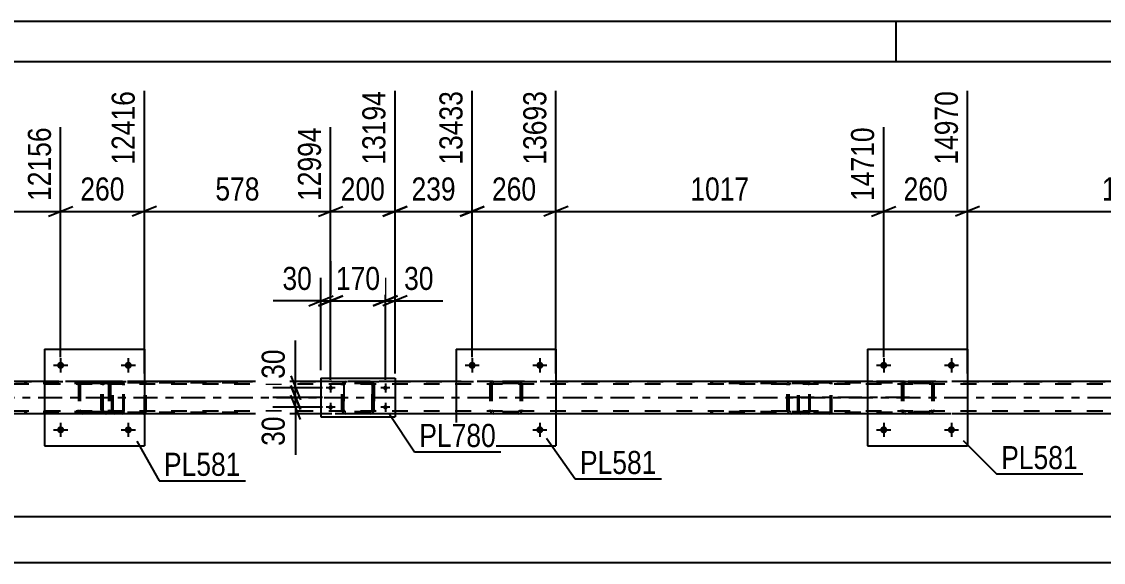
# Model space of a CAD drawing. Header units: millimetres. Extents: x 0 to 841, y 0 to 594.
# Drawn here: x 522.5 to 656.7, y 526.9 to 594 of the extents above; entities that cross this region are included whole.
import ezdxf

# ---------------------------------------------------------------- set-up
doc = ezdxf.new("R2010")
doc.units = ezdxf.units.MM
doc.linetypes.add('DXK_LINE_DOT2', pattern=[3.9198, 1.9599, -1.9599])
doc.linetypes.add('DXK_LINE_DOT3', pattern=[5.9187, 2.979, -0.9799, 0.9799, -0.9799])
doc.styles.add('Arial Narrow', font='ARIALN.TTF', dxfattribs={"height": 0.2})

# ---------------------------------------------------------------- blocks, each defined once
blk = doc.blocks.new('Unknown-814748569-1133')
at = {"color": 5, "linetype": 'Continuous'}
for p, q in [((841, 594), (0, 594)), ((631, 589), (631, 594)), ((836, 589), (5, 589))]:
    blk.add_line(p, q, dxfattribs=at)
blk = doc.blocks.new('Bolt-814748569-4880 - 4858')
at = {"linetype": 'Continuous'}
for points in [[(629.91, 551.37, -1), (629.03, 551.37, -1)], [(638.31, 551.37, -1), (637.43, 551.37, -1)]]:
    blk.add_hatch(color=1, dxfattribs=at).paths.add_polyline_path(points)
at = {"color": 1, "linetype": 'Continuous'}
for p, q in [((629.47, 552.25), (629.47, 550.49)), ((637.87, 552.25), (637.87, 550.49)), ((628.59, 551.37), (630.35, 551.37)), ((636.99, 551.37), (638.75, 551.37))]:
    blk.add_line(p, q, dxfattribs=at)
blk = doc.blocks.new('Bolt-814748569-4881 - 4858')
at = {"linetype": 'Continuous'}
for points in [[(629.91, 543.37, -1), (629.03, 543.37, -1)], [(638.31, 543.37, -1), (637.43, 543.37, -1)]]:
    blk.add_hatch(color=1, dxfattribs=at).paths.add_polyline_path(points)
at = {"color": 1, "linetype": 'Continuous'}
for p, q in [((629.47, 544.25), (629.47, 542.49)), ((637.87, 544.25), (637.87, 542.49)), ((628.59, 543.37), (630.35, 543.37)), ((636.99, 543.37), (638.75, 543.37))]:
    blk.add_line(p, q, dxfattribs=at)
blk = doc.blocks.new('Bolt-814748569-4882 - 4858')
at = {"linetype": 'Continuous'}
for points in [[(578.83, 551.37, -1), (577.95, 551.37, -1)], [(587.23, 551.37, -1), (586.35, 551.37, -1)]]:
    blk.add_hatch(color=1, dxfattribs=at).paths.add_polyline_path(points)
at = {"color": 1, "linetype": 'Continuous'}
for p, q in [((578.39, 552.25), (578.39, 550.49)), ((586.79, 552.25), (586.79, 550.49)), ((577.51, 551.37), (579.27, 551.37)), ((585.91, 551.37), (587.67, 551.37))]:
    blk.add_line(p, q, dxfattribs=at)
blk = doc.blocks.new('Bolt-814748569-4883 - 4858')
at = {"linetype": 'Continuous'}
for points in [[(578.83, 543.37, -1), (577.95, 543.37, -1)], [(587.23, 543.37, -1), (586.35, 543.37, -1)]]:
    blk.add_hatch(color=1, dxfattribs=at).paths.add_polyline_path(points)
at = {"color": 1, "linetype": 'Continuous'}
for p, q in [((578.39, 544.25), (578.39, 542.49)), ((586.79, 544.25), (586.79, 542.49)), ((577.51, 543.37), (579.27, 543.37)), ((585.91, 543.37), (587.67, 543.37))]:
    blk.add_line(p, q, dxfattribs=at)
blk = doc.blocks.new('Bolt-814748569-4884 - 4858')
at = {"linetype": 'Continuous'}
for points in [[(527.75, 551.37, -1), (526.87, 551.37, -1)], [(536.15, 551.37, -1), (535.27, 551.37, -1)]]:
    blk.add_hatch(color=1, dxfattribs=at).paths.add_polyline_path(points)
at = {"color": 1, "linetype": 'Continuous'}
for p, q in [((527.31, 552.25), (527.31, 550.49)), ((535.71, 552.25), (535.71, 550.49)), ((526.43, 551.37), (528.19, 551.37)), ((534.83, 551.37), (536.59, 551.37))]:
    blk.add_line(p, q, dxfattribs=at)
blk = doc.blocks.new('Bolt-814748569-4885 - 4858')
at = {"linetype": 'Continuous'}
for points in [[(527.75, 543.37, -1), (526.87, 543.37, -1)], [(536.15, 543.37, -1), (535.27, 543.37, -1)]]:
    blk.add_hatch(color=1, dxfattribs=at).paths.add_polyline_path(points)
at = {"color": 1, "linetype": 'Continuous'}
for p, q in [((527.31, 544.25), (527.31, 542.49)), ((535.71, 544.25), (535.71, 542.49)), ((526.43, 543.37), (528.19, 543.37)), ((534.83, 543.37), (536.59, 543.37))]:
    blk.add_line(p, q, dxfattribs=at)
blk = doc.blocks.new('Part-814748569-4953 - 4858')
at = {"color": 2, "linetype": 'Continuous'}
for p, q in [((627.47, 553.37), (627.47, 541.37)), ((627.47, 553.37), (639.87, 553.37)), ((639.87, 553.37), (639.87, 541.37)), ((627.47, 541.37), (639.87, 541.37))]:
    blk.add_line(p, q, dxfattribs=at)
blk = doc.blocks.new('Part-814748569-4954 - 4858')
at = {"color": 7, "linetype": 'DXK_LINE_DOT2'}
for p, q in [((631.96, 549.33), (632.15, 549.37)), ((632.15, 549.37), (631.96, 549.33)), ((631.98, 549.06), (632.06, 549.11)), ((632.06, 549.11), (632.15, 549.13)), ((635.19, 549.37), (632.15, 549.37)), ((635.19, 549.13), (632.15, 549.13)), ((635.19, 549.37), (635.37, 549.33)), ((635.37, 549.33), (635.19, 549.37)), ((635.19, 549.13), (635.28, 549.11)), ((635.28, 549.11), (635.36, 549.06)), ((631.67, 548.89), (631.7, 549.07)), ((631.7, 549.07), (631.67, 548.89)), ((631.67, 548.89), (631.67, 545.85)), ((631.91, 548.89), (631.93, 548.98)), ((631.91, 548.89), (631.91, 545.85)), ((631.93, 548.98), (631.98, 549.06)), ((635.36, 549.06), (635.41, 548.98)), ((635.41, 548.98), (635.43, 548.89)), ((635.43, 548.89), (635.43, 545.85)), ((635.63, 549.07), (635.67, 548.89)), ((635.67, 548.89), (635.63, 549.07)), ((635.67, 548.89), (635.67, 545.85)), ((631.7, 545.66), (631.67, 545.85)), ((631.67, 545.85), (631.7, 545.66)), ((631.93, 545.75), (631.91, 545.85)), ((631.98, 545.68), (631.93, 545.75)), ((632.15, 545.37), (631.96, 545.4)), ((631.96, 545.4), (632.15, 545.37)), ((632.06, 545.62), (631.98, 545.68)), ((632.15, 545.61), (632.06, 545.62)), ((635.19, 545.61), (632.15, 545.61)), ((635.19, 545.37), (632.15, 545.37)), ((635.28, 545.62), (635.19, 545.61)), ((635.37, 545.4), (635.19, 545.37)), ((635.19, 545.37), (635.37, 545.4)), ((635.36, 545.68), (635.28, 545.62)), ((635.41, 545.75), (635.36, 545.68)), ((635.43, 545.85), (635.41, 545.75)), ((635.67, 545.85), (635.63, 545.66)), ((635.63, 545.66), (635.67, 545.85))]:
    blk.add_line(p, q, dxfattribs=at)
at = {"color": 7, "linetype": 'DXK_LINE_DOT3'}
blk.add_line((633.67, 547.37), (633.67, 547.37), dxfattribs=at)
at = {"color": 7, "linetype": 'DXK_LINE_DOT2'}
for centre, start, end in [((632.15, 548.89), 112.5, 157.5), ((632.15, 548.89), 112.5, 157.5), ((635.19, 548.89), 22.5, 67.5), ((635.19, 548.89), 22.5, 67.5), ((632.15, 545.85), 202.5, 247.5), ((632.15, 545.85), 202.5, 247.5), ((635.19, 545.85), 292.5, 337.5), ((635.19, 545.85), 292.5, 337.5)]:
    blk.add_arc(centre, 0.48, start, end, dxfattribs=at)
blk = doc.blocks.new('Part-814748569-4959 - 4858')
at = {"color": 2, "linetype": 'Continuous'}
for p, q in [((576.39, 553.37), (576.39, 541.37)), ((576.39, 553.37), (588.79, 553.37)), ((588.79, 553.37), (588.79, 541.37)), ((576.39, 541.37), (588.79, 541.37))]:
    blk.add_line(p, q, dxfattribs=at)
blk = doc.blocks.new('Part-814748569-4960 - 4858')
at = {"color": 7, "linetype": 'DXK_LINE_DOT2'}
for p, q in [((580.88, 549.33), (581.07, 549.37)), ((581.07, 549.37), (580.88, 549.33)), ((580.9, 549.06), (580.98, 549.11)), ((580.98, 549.11), (581.07, 549.13)), ((584.11, 549.37), (581.07, 549.37)), ((584.11, 549.13), (581.07, 549.13)), ((584.11, 549.37), (584.29, 549.33)), ((584.29, 549.33), (584.11, 549.37)), ((584.11, 549.13), (584.2, 549.11)), ((584.2, 549.11), (584.28, 549.06)), ((580.59, 548.89), (580.62, 549.07)), ((580.62, 549.07), (580.59, 548.89)), ((580.59, 548.89), (580.59, 545.85)), ((580.83, 548.89), (580.85, 548.98)), ((580.83, 548.89), (580.83, 545.85)), ((580.85, 548.98), (580.9, 549.06)), ((584.28, 549.06), (584.33, 548.98)), ((584.33, 548.98), (584.35, 548.89)), ((584.35, 548.89), (584.35, 545.85)), ((584.55, 549.07), (584.59, 548.89)), ((584.59, 548.89), (584.55, 549.07)), ((584.59, 548.89), (584.59, 545.85)), ((580.62, 545.66), (580.59, 545.85)), ((580.59, 545.85), (580.62, 545.66)), ((580.85, 545.75), (580.83, 545.85)), ((580.9, 545.68), (580.85, 545.75)), ((581.07, 545.37), (580.88, 545.4)), ((580.88, 545.4), (581.07, 545.37)), ((580.98, 545.62), (580.9, 545.68)), ((581.07, 545.61), (580.98, 545.62)), ((584.11, 545.61), (581.07, 545.61)), ((584.11, 545.37), (581.07, 545.37)), ((584.2, 545.62), (584.11, 545.61)), ((584.29, 545.4), (584.11, 545.37)), ((584.11, 545.37), (584.29, 545.4)), ((584.28, 545.68), (584.2, 545.62)), ((584.33, 545.75), (584.28, 545.68)), ((584.35, 545.85), (584.33, 545.75)), ((584.59, 545.85), (584.55, 545.66)), ((584.55, 545.66), (584.59, 545.85))]:
    blk.add_line(p, q, dxfattribs=at)
at = {"color": 7, "linetype": 'DXK_LINE_DOT3'}
blk.add_line((582.59, 547.37), (582.59, 547.37), dxfattribs=at)
at = {"color": 7, "linetype": 'DXK_LINE_DOT2'}
for centre, start, end in [((581.07, 548.89), 112.5, 157.5), ((581.07, 548.89), 112.5, 157.5), ((584.11, 548.89), 22.5, 67.5), ((584.11, 548.89), 22.5, 67.5), ((581.07, 545.85), 202.5, 247.5), ((581.07, 545.85), 202.5, 247.5), ((584.11, 545.85), 292.5, 337.5), ((584.11, 545.85), 292.5, 337.5)]:
    blk.add_arc(centre, 0.48, start, end, dxfattribs=at)
blk = doc.blocks.new('Part-814748569-4965 - 4858')
at = {"color": 2, "linetype": 'Continuous'}
for p, q in [((525.31, 553.37), (525.31, 541.37)), ((525.31, 553.37), (537.71, 553.37)), ((537.71, 553.37), (537.71, 541.37)), ((525.31, 541.37), (537.71, 541.37))]:
    blk.add_line(p, q, dxfattribs=at)
blk = doc.blocks.new('Part-814748569-4966 - 4858')
at = {"color": 7, "linetype": 'DXK_LINE_DOT2'}
for p, q in [((529.8, 549.33), (529.99, 549.37)), ((529.99, 549.37), (529.8, 549.33)), ((529.82, 549.06), (529.89, 549.11)), ((529.89, 549.11), (529.99, 549.13)), ((533.03, 549.37), (529.99, 549.37)), ((533.03, 549.13), (529.99, 549.13)), ((533.03, 549.37), (533.21, 549.33)), ((533.21, 549.33), (533.03, 549.37)), ((533.03, 549.13), (533.12, 549.11)), ((533.12, 549.11), (533.2, 549.06)), ((529.51, 548.89), (529.54, 549.07)), ((529.54, 549.07), (529.51, 548.89)), ((529.51, 548.89), (529.51, 545.85)), ((529.75, 548.89), (529.77, 548.98)), ((529.75, 548.89), (529.75, 545.85)), ((529.77, 548.98), (529.82, 549.06)), ((533.2, 549.06), (533.25, 548.98)), ((533.25, 548.98), (533.27, 548.89)), ((533.27, 548.89), (533.27, 545.85)), ((533.47, 549.07), (533.51, 548.89)), ((533.51, 548.89), (533.47, 549.07)), ((533.51, 548.89), (533.51, 545.85)), ((529.54, 545.66), (529.51, 545.85)), ((529.51, 545.85), (529.54, 545.66)), ((529.77, 545.75), (529.75, 545.85)), ((529.82, 545.68), (529.77, 545.75)), ((529.99, 545.37), (529.8, 545.4)), ((529.8, 545.4), (529.99, 545.37)), ((529.89, 545.62), (529.82, 545.68)), ((529.99, 545.61), (529.89, 545.62)), ((533.03, 545.61), (529.99, 545.61)), ((533.03, 545.37), (529.99, 545.37)), ((533.12, 545.62), (533.03, 545.61)), ((533.21, 545.4), (533.03, 545.37)), ((533.03, 545.37), (533.21, 545.4)), ((533.2, 545.68), (533.12, 545.62)), ((533.25, 545.75), (533.2, 545.68)), ((533.27, 545.85), (533.25, 545.75)), ((533.51, 545.85), (533.47, 545.66)), ((533.47, 545.66), (533.51, 545.85))]:
    blk.add_line(p, q, dxfattribs=at)
at = {"color": 7, "linetype": 'DXK_LINE_DOT3'}
blk.add_line((531.51, 547.37), (531.51, 547.37), dxfattribs=at)
at = {"color": 7, "linetype": 'DXK_LINE_DOT2'}
for centre, start, end in [((529.99, 548.89), 112.5, 157.5), ((529.99, 548.89), 112.5, 157.5), ((533.03, 548.89), 22.5, 67.5), ((533.03, 548.89), 22.5, 67.5), ((529.99, 545.85), 202.5, 247.5), ((529.99, 545.85), 202.5, 247.5), ((533.03, 545.85), 292.5, 337.5), ((533.03, 545.85), 292.5, 337.5)]:
    blk.add_arc(centre, 0.48, start, end, dxfattribs=at)
blk = doc.blocks.new('Part-814748569-4997 - 4858')
at = {"color": 7, "linetype": 'DXK_LINE_DOT2'}
for p, q in [((534.93, 549.37), (522.77, 549.37)), ((534.93, 549.13), (522.77, 549.13)), ((532.84, 549.37), (532.65, 549.33)), ((532.66, 549.06), (532.74, 549.11)), ((532.74, 549.11), (532.84, 549.13)), ((533.65, 549.13), (533.65, 549.37)), ((535.03, 549.33), (534.93, 549.37)), ((534.93, 549.13), (534.98, 549.11)), ((534.98, 549.11), (535.03, 549.06)), ((535.12, 549.23), (535.03, 549.33)), ((535.18, 549.07), (535.12, 549.23)), ((532.37, 549.07), (532.34, 548.89)), ((532.34, 545.85), (532.34, 548.89)), ((532.59, 548.89), (532.61, 548.98)), ((532.59, 545.85), (532.59, 548.89)), ((532.61, 548.98), (532.66, 549.06)), ((535.03, 549.06), (535.05, 548.98)), ((535.05, 548.98), (535.06, 548.89)), ((535.06, 545.85), (535.06, 548.89)), ((535.2, 548.89), (535.18, 549.07)), ((535.2, 545.85), (535.2, 548.89)), ((534.93, 545.61), (522.77, 545.61)), ((534.93, 545.37), (522.77, 545.37)), ((532.34, 545.85), (532.37, 545.66)), ((532.61, 545.75), (532.59, 545.85)), ((532.66, 545.68), (532.61, 545.75)), ((532.65, 545.4), (532.84, 545.37)), ((532.74, 545.62), (532.66, 545.68)), ((532.84, 545.61), (532.74, 545.62)), ((533.65, 545.37), (533.65, 545.61)), ((534.98, 545.62), (534.93, 545.61)), ((534.93, 545.37), (535.03, 545.4)), ((535.03, 545.68), (534.98, 545.62)), ((535.05, 545.75), (535.03, 545.68)), ((535.03, 545.4), (535.12, 545.51)), ((535.06, 545.85), (535.05, 545.75)), ((535.12, 545.51), (535.18, 545.66)), ((535.18, 545.66), (535.2, 545.85))]:
    blk.add_line(p, q, dxfattribs=at)
for centre, start, end in [((532.82, 548.87), 111.1941, 156.1506), ((532.82, 545.86), 203.8494, 248.8059)]:
    blk.add_arc(centre, 0.492, start, end, dxfattribs=at)
blk = doc.blocks.new('Part-814748569-4998 - 4858')
at = {"color": 7, "linetype": 'DXK_LINE_DOT2'}
for p, q in [((620.06, 549.37), (607.91, 549.37)), ((620.06, 549.13), (607.91, 549.13)), ((617.97, 549.37), (617.78, 549.33)), ((617.79, 549.06), (617.88, 549.11)), ((617.88, 549.11), (617.97, 549.13)), ((618.79, 549.13), (618.79, 549.37)), ((620.17, 549.33), (620.06, 549.37)), ((620.06, 549.13), (620.12, 549.11)), ((620.12, 549.11), (620.16, 549.06)), ((620.26, 549.23), (620.17, 549.33)), ((620.31, 549.07), (620.26, 549.23)), ((617.49, 548.97), (617.47, 548.89)), ((617.47, 545.85), (617.47, 548.89)), ((617.51, 549.07), (617.49, 548.97)), ((617.72, 548.89), (617.74, 548.98)), ((617.72, 545.85), (617.72, 548.89)), ((617.74, 548.98), (617.79, 549.06)), ((620.16, 549.06), (620.19, 548.98)), ((620.19, 548.98), (620.2, 548.89)), ((620.2, 545.85), (620.2, 548.89)), ((620.33, 548.89), (620.31, 549.07)), ((620.33, 545.85), (620.33, 548.89)), ((620.06, 545.61), (607.91, 545.61)), ((620.06, 545.37), (607.91, 545.37)), ((617.47, 545.85), (617.49, 545.76)), ((617.49, 545.76), (617.51, 545.66)), ((617.74, 545.75), (617.72, 545.85)), ((617.79, 545.68), (617.74, 545.75)), ((617.78, 545.4), (617.97, 545.37)), ((617.88, 545.62), (617.79, 545.68)), ((617.97, 545.61), (617.88, 545.62)), ((618.79, 545.37), (618.79, 545.61)), ((620.12, 545.62), (620.06, 545.61)), ((620.06, 545.37), (620.17, 545.4)), ((620.16, 545.68), (620.12, 545.62)), ((620.19, 545.75), (620.16, 545.68)), ((620.17, 545.4), (620.26, 545.51)), ((620.2, 545.85), (620.19, 545.75)), ((620.26, 545.51), (620.27, 545.54)), ((620.27, 545.54), (620.31, 545.66)), ((620.31, 545.66), (620.33, 545.85))]:
    blk.add_line(p, q, dxfattribs=at)
for centre, start, end in [((617.96, 548.87), 111.1941, 156.1506), ((617.96, 545.86), 203.8494, 248.8059)]:
    blk.add_arc(centre, 0.492, start, end, dxfattribs=at)
blk = doc.blocks.new('Part-814748569-5025 - 4858')
at = {"color": 7, "linetype": 'DXK_LINE_DOT2'}
for p, q in [((618.81, 549.17), (618.79, 549.05)), ((618.96, 549.05), (618.97, 549.11)), ((618.97, 549.11), (619.01, 549.16)), ((619.13, 549.37), (619, 549.34)), ((619.01, 549.16), (619.06, 549.19)), ((619.06, 549.19), (619.13, 549.21)), ((634.46, 549.37), (619.13, 549.37)), ((634.46, 549.21), (619.13, 549.21)), ((622.83, 549.34), (622.7, 549.37)), ((622.7, 549.21), (622.77, 549.19)), ((622.77, 549.19), (622.79, 549.18)), ((622.79, 549.18), (622.82, 549.16)), ((622.82, 549.16), (622.86, 549.11)), ((622.86, 549.11), (622.87, 549.05)), ((623.04, 549.05), (623.02, 549.17)), ((618.79, 545.69), (618.79, 549.05)), ((618.96, 545.69), (618.96, 549.05)), ((622.87, 545.69), (622.87, 549.05)), ((623.04, 545.69), (623.04, 549.05)), ((618.79, 545.69), (618.81, 545.56)), ((618.97, 545.62), (618.96, 545.69)), ((619.01, 545.57), (618.97, 545.62)), ((619, 545.39), (619.13, 545.37)), ((619.01, 545.57), (619.04, 545.55)), ((619.04, 545.55), (619.06, 545.54)), ((619.06, 545.54), (619.13, 545.53)), ((634.46, 545.53), (619.13, 545.53)), ((634.46, 545.37), (619.13, 545.37)), ((622.77, 545.54), (622.7, 545.53)), ((622.7, 545.37), (622.83, 545.39)), ((622.82, 545.57), (622.77, 545.54)), ((622.86, 545.62), (622.82, 545.57)), ((622.87, 545.69), (622.86, 545.62)), ((623.02, 545.56), (623.04, 545.69))]:
    blk.add_line(p, q, dxfattribs=at)
at = {"color": 7, "linetype": 'DXK_LINE_DOT3'}
blk.add_line((632.67, 547.37), (617.5, 547.37), dxfattribs=at)
at = {"color": 7, "linetype": 'DXK_LINE_DOT2'}
for centre, start, end in [((619.11, 549.03), 110.7583, 155.68), ((622.72, 549.03), 24.32, 69.2417), ((619.11, 545.7), 204.32, 249.2417), ((622.72, 545.7), 290.7583, 335.68)]:
    blk.add_arc(centre, 0.331, start, end, dxfattribs=at)
blk = doc.blocks.new('Part-814748569-5026 - 4858')
at = {"color": 7, "linetype": 'DXK_LINE_DOT2'}
for p, q in [((533.68, 549.17), (533.65, 549.05)), ((533.82, 549.05), (533.84, 549.11)), ((533.84, 549.11), (533.87, 549.16)), ((533.99, 549.37), (533.86, 549.34)), ((533.87, 549.16), (533.93, 549.19)), ((533.93, 549.19), (533.99, 549.21)), ((549.32, 549.37), (533.99, 549.37)), ((549.32, 549.21), (533.99, 549.21)), ((537.7, 549.34), (537.57, 549.37)), ((537.57, 549.21), (537.63, 549.19)), ((537.63, 549.19), (537.69, 549.16)), ((537.69, 549.16), (537.73, 549.11)), ((537.73, 549.11), (537.74, 549.05)), ((537.91, 549.05), (537.88, 549.17)), ((533.65, 545.69), (533.65, 549.05)), ((533.82, 545.69), (533.82, 549.05)), ((537.74, 545.69), (537.74, 549.05)), ((537.91, 545.69), (537.91, 549.05)), ((533.65, 545.69), (533.68, 545.56)), ((533.84, 545.62), (533.82, 545.69)), ((533.87, 545.57), (533.84, 545.62)), ((533.86, 545.39), (533.99, 545.37)), ((533.93, 545.54), (533.87, 545.57)), ((533.99, 545.53), (533.93, 545.54)), ((549.32, 545.53), (533.99, 545.53)), ((549.32, 545.37), (533.99, 545.37)), ((537.63, 545.54), (537.57, 545.53)), ((537.57, 545.37), (537.7, 545.39)), ((537.69, 545.57), (537.63, 545.54)), ((537.73, 545.62), (537.69, 545.57)), ((537.74, 545.69), (537.73, 545.62)), ((537.88, 545.56), (537.91, 545.69))]:
    blk.add_line(p, q, dxfattribs=at)
for centre, start, end in [((533.98, 549.03), 110.7583, 155.68), ((537.58, 549.03), 24.32, 69.2417), ((533.98, 545.7), 204.32, 249.2417), ((537.58, 545.7), 290.7583, 335.68)]:
    blk.add_arc(centre, 0.331, start, end, dxfattribs=at)
blk = doc.blocks.new('Part-814748569-5058 - 4858')
at = {"color": 7, "linetype": 'DXK_LINE_DOT2'}
for p, q in [((98.38, 549.37), (762.48, 549.37)), ((537.71, 549.37), (525.31, 549.37)), ((568.82, 549.37), (559.62, 549.37)), ((588.79, 549.37), (576.39, 549.37)), ((639.87, 549.37), (627.47, 549.37)), ((762.48, 549.05), (98.38, 549.05)), ((762.48, 545.69), (98.38, 545.69)), ((759.33, 545.37), (98.38, 545.37)), ((537.71, 545.37), (525.31, 545.37)), ((568.82, 545.37), (559.62, 545.37)), ((588.79, 545.37), (576.39, 545.37)), ((639.87, 545.37), (627.47, 545.37))]:
    blk.add_line(p, q, dxfattribs=at)
at = {"color": 2, "linetype": 'Continuous'}
for p, q in [((525.31, 549.37), (486.63, 549.37)), ((559.62, 549.37), (537.71, 549.37)), ((576.39, 549.37), (568.82, 549.37)), ((627.47, 549.37), (588.79, 549.37)), ((678.55, 549.37), (639.87, 549.37)), ((525.31, 545.37), (486.63, 545.37)), ((559.62, 545.37), (537.71, 545.37)), ((576.39, 545.37), (568.82, 545.37)), ((627.47, 545.37), (588.79, 545.37)), ((678.55, 545.37), (639.87, 545.37))]:
    blk.add_line(p, q, dxfattribs=at)
at = {"color": 7, "linetype": 'DXK_LINE_DOT3'}
blk.add_line((98.38, 547.37), (762.48, 547.37), dxfattribs=at)
blk = doc.blocks.new('Part-814748569-5100 - 4858')
at = {"color": 7, "linetype": 'DXK_LINE_DOT2'}
for p, q in [((562.52, 549.33), (562.7, 549.37)), ((562.7, 549.37), (562.52, 549.33)), ((562.53, 549.06), (562.61, 549.11)), ((562.61, 549.11), (562.53, 549.06)), ((562.61, 549.11), (562.7, 549.13)), ((562.7, 549.13), (562.61, 549.11)), ((565.74, 549.37), (562.7, 549.37)), ((565.74, 549.13), (562.7, 549.13)), ((565.74, 549.37), (565.92, 549.33)), ((565.92, 549.33), (565.74, 549.37)), ((565.74, 549.13), (565.83, 549.11)), ((565.83, 549.11), (565.74, 549.13)), ((565.83, 549.11), (565.91, 549.06)), ((565.91, 549.06), (565.83, 549.11)), ((562.22, 548.89), (562.26, 549.07)), ((562.26, 549.07), (562.22, 548.89)), ((562.22, 545.85), (562.22, 548.89)), ((562.22, 548.89), (562.22, 548.89)), ((562.22, 545.85), (562.22, 548.89)), ((562.46, 548.89), (562.48, 548.98)), ((562.48, 548.98), (562.46, 548.89)), ((562.46, 545.85), (562.46, 548.89)), ((562.46, 548.89), (562.46, 548.89)), ((562.46, 548.89), (562.46, 545.85)), ((562.48, 548.98), (562.53, 549.06)), ((562.53, 549.06), (562.48, 548.98)), ((565.91, 549.06), (565.96, 548.98)), ((565.96, 548.98), (565.91, 549.06)), ((565.96, 548.98), (565.98, 548.89)), ((565.98, 548.89), (565.96, 548.98)), ((565.98, 545.85), (565.98, 548.89)), ((565.98, 548.89), (565.98, 548.89)), ((565.98, 548.89), (565.98, 545.85)), ((566.18, 549.07), (566.22, 548.89)), ((566.22, 548.89), (566.18, 549.07)), ((566.22, 545.85), (566.22, 548.89)), ((566.22, 548.89), (566.22, 548.89)), ((566.22, 548.89), (566.22, 545.85)), ((562.22, 545.85), (562.22, 545.85)), ((562.26, 545.66), (562.22, 545.85)), ((562.22, 545.85), (562.26, 545.66)), ((562.46, 545.85), (562.46, 545.85)), ((562.48, 545.75), (562.46, 545.85)), ((562.46, 545.85), (562.48, 545.75)), ((562.53, 545.68), (562.48, 545.75)), ((562.48, 545.75), (562.53, 545.68)), ((562.7, 545.37), (562.52, 545.4)), ((562.52, 545.4), (562.7, 545.37)), ((562.61, 545.62), (562.53, 545.68)), ((562.53, 545.68), (562.61, 545.62)), ((562.7, 545.61), (562.61, 545.62)), ((562.61, 545.62), (562.7, 545.61)), ((565.74, 545.61), (562.7, 545.61)), ((565.74, 545.37), (562.7, 545.37)), ((565.83, 545.62), (565.74, 545.61)), ((565.74, 545.61), (565.83, 545.62)), ((565.92, 545.4), (565.74, 545.37)), ((565.74, 545.37), (565.92, 545.4)), ((565.91, 545.68), (565.83, 545.62)), ((565.83, 545.62), (565.91, 545.68)), ((565.96, 545.75), (565.91, 545.68)), ((565.91, 545.68), (565.96, 545.75)), ((565.98, 545.85), (565.96, 545.75)), ((565.96, 545.75), (565.98, 545.85)), ((565.98, 545.85), (565.98, 545.85)), ((566.22, 545.85), (566.18, 545.66)), ((566.18, 545.66), (566.22, 545.85)), ((566.22, 545.85), (566.22, 545.85))]:
    blk.add_line(p, q, dxfattribs=at)
at = {"color": 7, "linetype": 'DXK_LINE_DOT3'}
blk.add_line((564.22, 547.37), (564.22, 547.37), dxfattribs=at)
at = {"color": 7, "linetype": 'DXK_LINE_DOT2'}
for centre, start, end in [((562.7, 548.89), 112.5, 157.5), ((562.7, 548.89), 112.5, 157.5), ((565.74, 548.89), 22.5, 67.5), ((565.74, 548.89), 22.5, 67.5), ((562.7, 545.85), 202.5, 247.5), ((562.7, 545.85), 202.5, 247.5), ((565.74, 545.85), 292.5, 337.5), ((565.74, 545.85), 292.5, 337.5)]:
    blk.add_arc(centre, 0.48, start, end, dxfattribs=at)
blk = doc.blocks.new('Part-814748569-5105 - 4858')
at = {"color": 2, "linetype": 'Continuous'}
for p, q in [((559.62, 549.77), (559.62, 544.97)), ((559.62, 549.77), (568.82, 549.77)), ((568.82, 549.77), (568.82, 544.97)), ((559.62, 544.97), (568.82, 544.97))]:
    blk.add_line(p, q, dxfattribs=at)
blk = doc.blocks.new('Bolt-814748569-5106 - 4858')
at = {"linetype": 'Continuous'}
for points in [[(560.82, 548.29, -1), (560.82, 548.85, -1)], [(567.62, 548.29, -1), (567.62, 548.85, -1)], [(560.82, 545.89, -1), (560.82, 546.45, -1)], [(567.62, 545.89, -1), (567.62, 546.45, -1)]]:
    blk.add_hatch(color=1, dxfattribs=at).paths.add_polyline_path(points)
at = {"color": 1, "linetype": 'Continuous'}
for p, q in [((560.82, 549.13), (560.82, 548.01)), ((567.62, 549.13), (567.62, 548.01)), ((561.38, 548.57), (560.26, 548.57)), ((568.18, 548.57), (567.06, 548.57)), ((560.82, 546.73), (560.82, 545.61)), ((567.62, 546.73), (567.62, 545.61)), ((561.38, 546.17), (560.26, 546.17)), ((568.18, 546.17), (567.06, 546.17))]:
    blk.add_line(p, q, dxfattribs=at)
blk = doc.blocks.new('StraightDimension-814748569-13702 - 4858')
at = {"color": 7, "linetype": 'Continuous'}
for p, q in [((568.82, 550.37), (568.82, 585.4)), ((560.82, 549.57), (560.82, 580.9)), ((559.32, 569.86), (562.32, 571.06)), ((570.32, 571.06), (567.32, 569.86)), ((560.82, 570.46), (568.82, 570.46))]:
    blk.add_line(p, q, dxfattribs=at)
at = {"color": 0}
blk.add_wipeout([(568.16, 571.21), (568.16, 575.41), (561.48, 575.41), (561.48, 571.21)], dxfattribs=at)
at = {"color": 3, "style": 'Arial Narrow'}
blk.add_text('200', height=2.863, dxfattribs=at).set_placement((562.08, 571.81))
at = {"color": 0, "linetype": 'Continuous'}
blk.add_wipeout([(568.22, 586), (564.02, 586), (564.02, 575.66), (568.22, 575.66)], dxfattribs=at)
at = {"color": 3, "linetype": 'Continuous', "style": 'Arial Narrow'}
blk.add_text('13194', height=2.863, rotation=90.0002, dxfattribs=at).set_placement((567.62, 576.26))
blk = doc.blocks.new('StraightDimension-814748569-13701 - 4858')
at = {"color": 7, "linetype": 'Continuous'}
for p, q in [((568.82, 550.37), (568.82, 585.4)), ((578.39, 552.37), (578.39, 585.4)), ((567.32, 569.86), (570.32, 571.06)), ((579.89, 571.06), (576.89, 569.86)), ((568.82, 570.46), (578.39, 570.46))]:
    blk.add_line(p, q, dxfattribs=at)
at = {"color": 0}
blk.add_wipeout([(576.95, 571.21), (576.95, 575.41), (570.26, 575.41), (570.26, 571.21)], dxfattribs=at)
at = {"color": 3, "style": 'Arial Narrow'}
blk.add_text('239', height=2.863, dxfattribs=at).set_placement((570.86, 571.81))
at = {"color": 0, "linetype": 'Continuous'}
blk.add_wipeout([(577.79, 586), (573.59, 586), (573.59, 575.66), (577.79, 575.66)], dxfattribs=at)
at = {"color": 3, "linetype": 'Continuous', "style": 'Arial Narrow'}
blk.add_text('13433', height=2.863, rotation=90.0002, dxfattribs=at).set_placement((577.19, 576.26))
blk = doc.blocks.new('StraightDimension-814748569-13704 - 4858')
at = {"color": 7, "linetype": 'Continuous'}
for p, q in [((537.71, 550.37), (537.71, 585.4)), ((527.31, 552.37), (527.31, 580.9)), ((525.81, 569.86), (528.81, 571.06)), ((539.21, 571.06), (536.21, 569.86)), ((527.31, 570.46), (537.71, 570.46))]:
    blk.add_line(p, q, dxfattribs=at)
at = {"color": 0}
blk.add_wipeout([(535.85, 571.21), (535.85, 575.41), (529.16, 575.41), (529.16, 571.21)], dxfattribs=at)
at = {"color": 3, "style": 'Arial Narrow'}
blk.add_text('260', height=2.863, dxfattribs=at).set_placement((529.76, 571.81))
at = {"color": 0, "linetype": 'Continuous'}
blk.add_wipeout([(537.11, 586), (532.91, 586), (532.91, 575.66), (537.11, 575.66)], dxfattribs=at)
at = {"color": 3, "linetype": 'Continuous', "style": 'Arial Narrow'}
blk.add_text('12416', height=2.863, rotation=90.0002, dxfattribs=at).set_placement((536.51, 576.26))
blk = doc.blocks.new('StraightDimension-814748569-13697 - 4858')
at = {"color": 7, "linetype": 'Continuous'}
for p, q in [((639.87, 550.37), (639.87, 585.4)), ((680.55, 552.37), (680.55, 580.9)), ((641.37, 571.06), (638.37, 569.86)), ((679.05, 569.86), (682.05, 571.06)), ((639.87, 570.46), (680.55, 570.46))]:
    blk.add_line(p, q, dxfattribs=at)
at = {"color": 0}
blk.add_wipeout([(664.46, 571.21), (664.46, 575.41), (655.95, 575.41), (655.95, 571.21)], dxfattribs=at)
at = {"color": 3, "style": 'Arial Narrow'}
blk.add_text('1017', height=2.863, dxfattribs=at).set_placement((656.55, 571.81))
at = {"color": 0, "linetype": 'Continuous'}
blk.add_wipeout([(679.95, 581.5), (675.75, 581.5), (675.75, 571.16), (679.95, 571.16)], dxfattribs=at)
at = {"color": 3, "linetype": 'Continuous', "style": 'Arial Narrow'}
blk.add_text('15987', height=2.863, rotation=90.0002, dxfattribs=at).set_placement((679.35, 571.76))
blk = doc.blocks.new('StraightDimension-814748569-12958 - 4858')
at = {"color": 7, "linetype": 'Continuous'}
for p, q in [((555.88, 548.87), (557.08, 545.87)), ((559.82, 547.37), (553.63, 547.37)), ((557.08, 544.67), (555.88, 547.67)), ((556.48, 546.17), (556.48, 547.37)), ((559.82, 546.17), (553.63, 546.17)), ((556.48, 546.17), (556.48, 540.26)), ((556.48, 546.17), (556.48, 540.26))]:
    blk.add_line(p, q, dxfattribs=at)
at = {"color": 0}
blk.add_wipeout([(555.73, 545.64), (551.53, 545.64), (551.53, 540.78), (555.73, 540.78)], dxfattribs=at)
at = {"color": 3, "style": 'Arial Narrow'}
blk.add_text('30', height=2.863, rotation=90.0002, dxfattribs=at).set_placement((555.13, 541.38))
blk = doc.blocks.new('StraightDimension-814748569-5116 - 4858')
at = {"color": 7, "linetype": 'Continuous'}
blk.add_line((55.82, 526.93), (763.12, 526.93), dxfattribs=at)
blk = doc.blocks.new('StraightDimension-814748569-5137 - 4858')
at = {"color": 7, "linetype": 'Continuous'}
blk.add_line((56.46, 532.61), (762.48, 532.61), dxfattribs=at)
blk = doc.blocks.new('StraightDimension-814748569-12926 - 4858')
at = {"color": 7, "linetype": 'Continuous'}
for p, q in [((567.62, 549.57), (567.62, 562.22)), ((568.82, 550.77), (568.82, 562.22)), ((566.12, 558.77), (569.12, 559.97)), ((570.32, 559.97), (567.32, 558.77)), ((567.62, 559.37), (568.82, 559.37)), ((568.82, 559.37), (574.73, 559.37)), ((568.82, 559.37), (574.73, 559.37))]:
    blk.add_line(p, q, dxfattribs=at)
at = {"color": 0}
blk.add_wipeout([(574.2, 560.12), (574.2, 564.32), (569.34, 564.32), (569.34, 560.12)], dxfattribs=at)
at = {"color": 3, "style": 'Arial Narrow'}
blk.add_text('30', height=2.863, dxfattribs=at).set_placement((569.94, 560.72))
blk = doc.blocks.new('StraightDimension-814748569-12927 - 4858')
at = {"color": 7, "linetype": 'Continuous'}
for p, q in [((560.82, 549.57), (560.82, 562.22)), ((567.62, 549.57), (567.62, 562.22)), ((559.32, 558.77), (562.32, 559.97)), ((569.12, 559.97), (566.12, 558.77)), ((560.82, 559.37), (567.62, 559.37))]:
    blk.add_line(p, q, dxfattribs=at)
at = {"color": 0}
blk.add_wipeout([(567.56, 560.12), (567.56, 564.32), (560.88, 564.32), (560.88, 560.12)], dxfattribs=at)
at = {"color": 3, "style": 'Arial Narrow'}
blk.add_text('170', height=2.863, dxfattribs=at).set_placement((561.48, 560.72))
blk = doc.blocks.new('StraightDimension-814748569-12928 - 4858')
at = {"color": 7, "linetype": 'Continuous'}
for p, q in [((559.62, 550.77), (559.62, 562.22)), ((560.82, 549.57), (560.82, 562.22)), ((558.12, 558.77), (561.12, 559.97)), ((562.32, 559.97), (559.32, 558.77)), ((559.62, 559.37), (553.71, 559.37)), ((559.62, 559.37), (553.71, 559.37)), ((559.62, 559.37), (560.82, 559.37))]:
    blk.add_line(p, q, dxfattribs=at)
at = {"color": 0}
blk.add_wipeout([(559.09, 560.12), (559.09, 564.32), (554.24, 564.32), (554.24, 560.12)], dxfattribs=at)
at = {"color": 3, "style": 'Arial Narrow'}
blk.add_text('30', height=2.863, dxfattribs=at).set_placement((554.84, 560.72))
blk = doc.blocks.new('StraightDimension-814748569-12957 - 4858')
at = {"color": 7, "linetype": 'Continuous'}
for p, q in [((556.48, 548.57), (556.48, 554.47)), ((556.48, 548.57), (556.48, 554.47)), ((555.88, 550.07), (557.08, 547.07)), ((559.82, 548.57), (553.63, 548.57)), ((557.08, 545.87), (555.88, 548.87)), ((556.48, 547.37), (556.48, 548.57)), ((559.82, 547.37), (553.63, 547.37))]:
    blk.add_line(p, q, dxfattribs=at)
at = {"color": 0}
blk.add_wipeout([(555.73, 553.95), (551.53, 553.95), (551.53, 549.09), (555.73, 549.09)], dxfattribs=at)
at = {"color": 3, "style": 'Arial Narrow'}
blk.add_text('30', height=2.863, rotation=90.0002, dxfattribs=at).set_placement((555.13, 549.69))
blk = doc.blocks.new('StraightDimension-814748569-13698 - 4858')
at = {"color": 7, "linetype": 'Continuous'}
for p, q in [((639.87, 550.37), (639.87, 585.4)), ((629.47, 552.37), (629.47, 580.9)), ((627.97, 569.86), (630.97, 571.06)), ((641.37, 571.06), (638.37, 569.86)), ((629.47, 570.46), (639.87, 570.46))]:
    blk.add_line(p, q, dxfattribs=at)
at = {"color": 0}
blk.add_wipeout([(638.01, 571.21), (638.01, 575.41), (631.33, 575.41), (631.33, 571.21)], dxfattribs=at)
at = {"color": 3, "style": 'Arial Narrow'}
blk.add_text('260', height=2.863, dxfattribs=at).set_placement((631.93, 571.81))
at = {"color": 0, "linetype": 'Continuous'}
blk.add_wipeout([(639.27, 586), (635.07, 586), (635.07, 575.66), (639.27, 575.66)], dxfattribs=at)
at = {"color": 3, "linetype": 'Continuous', "style": 'Arial Narrow'}
blk.add_text('14970', height=2.863, rotation=90.0002, dxfattribs=at).set_placement((638.67, 576.26))
blk = doc.blocks.new('StraightDimension-814748569-13699 - 4858')
at = {"color": 7, "linetype": 'Continuous'}
for p, q in [((588.79, 550.37), (588.79, 585.4)), ((629.47, 552.37), (629.47, 580.9)), ((590.29, 571.06), (587.29, 569.86)), ((627.97, 569.86), (630.97, 571.06)), ((588.79, 570.46), (629.47, 570.46))]:
    blk.add_line(p, q, dxfattribs=at)
at = {"color": 0}
blk.add_wipeout([(613.38, 571.21), (613.38, 575.41), (604.87, 575.41), (604.87, 571.21)], dxfattribs=at)
at = {"color": 3, "style": 'Arial Narrow'}
blk.add_text('1017', height=2.863, dxfattribs=at).set_placement((605.47, 571.81))
at = {"color": 0, "linetype": 'Continuous'}
blk.add_wipeout([(628.87, 581.5), (624.67, 581.5), (624.67, 571.16), (628.87, 571.16)], dxfattribs=at)
at = {"color": 3, "linetype": 'Continuous', "style": 'Arial Narrow'}
blk.add_text('14710', height=2.863, rotation=90.0002, dxfattribs=at).set_placement((628.27, 571.76))
blk = doc.blocks.new('StraightDimension-814748569-13700 - 4858')
at = {"color": 7, "linetype": 'Continuous'}
for p, q in [((578.39, 552.37), (578.39, 585.4)), ((588.79, 550.37), (588.79, 585.4)), ((576.89, 569.86), (579.89, 571.06)), ((590.29, 571.06), (587.29, 569.86)), ((578.39, 570.46), (588.79, 570.46))]:
    blk.add_line(p, q, dxfattribs=at)
at = {"color": 0}
blk.add_wipeout([(586.93, 571.21), (586.93, 575.41), (580.25, 575.41), (580.25, 571.21)], dxfattribs=at)
at = {"color": 3, "style": 'Arial Narrow'}
blk.add_text('260', height=2.863, dxfattribs=at).set_placement((580.85, 571.81))
at = {"color": 0, "linetype": 'Continuous'}
blk.add_wipeout([(588.19, 586), (583.99, 586), (583.99, 575.66), (588.19, 575.66)], dxfattribs=at)
at = {"color": 3, "linetype": 'Continuous', "style": 'Arial Narrow'}
blk.add_text('13693', height=2.863, rotation=90.0002, dxfattribs=at).set_placement((587.59, 576.26))
blk = doc.blocks.new('StraightDimension-814748569-13703 - 4858')
at = {"color": 7, "linetype": 'Continuous'}
for p, q in [((537.71, 550.37), (537.71, 585.4)), ((560.82, 549.57), (560.82, 580.9)), ((539.21, 571.06), (536.21, 569.86)), ((559.32, 569.86), (562.32, 571.06)), ((537.71, 570.46), (560.82, 570.46))]:
    blk.add_line(p, q, dxfattribs=at)
at = {"color": 0}
blk.add_wipeout([(552.61, 571.21), (552.61, 575.41), (545.92, 575.41), (545.92, 571.21)], dxfattribs=at)
at = {"color": 3, "style": 'Arial Narrow'}
blk.add_text('578', height=2.863, dxfattribs=at).set_placement((546.52, 571.81))
at = {"color": 0, "linetype": 'Continuous'}
blk.add_wipeout([(560.22, 581.5), (556.02, 581.5), (556.02, 571.16), (560.22, 571.16)], dxfattribs=at)
at = {"color": 3, "linetype": 'Continuous', "style": 'Arial Narrow'}
blk.add_text('12994', height=2.863, rotation=90.0002, dxfattribs=at).set_placement((559.62, 571.76))
blk = doc.blocks.new('StraightDimension-814748569-13705 - 4858')
at = {"color": 7, "linetype": 'Continuous'}
for p, q in [((486.63, 550.37), (486.63, 585.4)), ((527.31, 552.37), (527.31, 580.9)), ((488.13, 571.06), (485.13, 569.86)), ((525.81, 569.86), (528.81, 571.06)), ((486.63, 570.46), (527.31, 570.46))]:
    blk.add_line(p, q, dxfattribs=at)
at = {"color": 0}
blk.add_wipeout([(511.22, 571.21), (511.22, 575.41), (502.71, 575.41), (502.71, 571.21)], dxfattribs=at)
at = {"color": 3, "style": 'Arial Narrow'}
blk.add_text('1017', height=2.863, dxfattribs=at).set_placement((503.31, 571.81))
at = {"color": 0, "linetype": 'Continuous'}
blk.add_wipeout([(526.71, 581.5), (522.51, 581.5), (522.51, 571.16), (526.71, 571.16)], dxfattribs=at)
at = {"color": 3, "linetype": 'Continuous', "style": 'Arial Narrow'}
blk.add_text('12156', height=2.863, rotation=90.0002, dxfattribs=at).set_placement((526.11, 571.76))
blk = doc.blocks.new('Mark-814748569-4949 - 4858')
at = {"color": 0}
blk.add_wipeout([(653.56, 538.49), (653.56, 541.49), (644.05, 541.49), (644.05, 538.49)], dxfattribs=at)
blk.add_wipeout([(653.56, 538.49), (653.56, 541.49), (644.05, 541.49), (644.05, 538.49)], dxfattribs=at)
at = {"color": 30, "linetype": 'Continuous'}
for p, q in [((639.32, 542.05), (643.45, 537.89)), ((643.45, 537.89), (654.16, 537.89))]:
    blk.add_line(p, q, dxfattribs=at)
at = {"color": 3, "style": 'Arial Narrow'}
blk.add_text('PL581', height=2.863, dxfattribs=at).set_placement((644.05, 538.49))
blk = doc.blocks.new('Mark-814748569-4955 - 4858')
at = {"color": 0}
blk.add_wipeout([(601.27, 537.89), (601.27, 540.89), (591.77, 540.89), (591.77, 537.89)], dxfattribs=at)
blk.add_wipeout([(601.27, 537.89), (601.27, 540.89), (591.77, 540.89), (591.77, 537.89)], dxfattribs=at)
at = {"color": 30, "linetype": 'Continuous'}
for p, q in [((587.62, 542.33), (591.17, 537.29)), ((591.17, 537.29), (601.87, 537.29))]:
    blk.add_line(p, q, dxfattribs=at)
at = {"color": 3, "style": 'Arial Narrow'}
blk.add_text('PL581', height=2.863, dxfattribs=at).set_placement((591.77, 537.89))
blk = doc.blocks.new('Mark-814748569-4961 - 4858')
at = {"color": 0}
blk.add_wipeout([(549.64, 537.66), (549.64, 540.66), (540.14, 540.66), (540.14, 537.66)], dxfattribs=at)
blk.add_wipeout([(549.64, 537.66), (549.64, 540.66), (540.14, 540.66), (540.14, 537.66)], dxfattribs=at)
at = {"color": 30, "linetype": 'Continuous'}
for p, q in [((536.76, 541.98), (539.54, 537.06)), ((539.54, 537.06), (550.24, 537.06))]:
    blk.add_line(p, q, dxfattribs=at)
at = {"color": 3, "style": 'Arial Narrow'}
blk.add_text('PL581', height=2.863, dxfattribs=at).set_placement((540.14, 537.66))
blk = doc.blocks.new('Mark-814748569-5101 - 4858')
at = {"color": 0}
blk.add_wipeout([(581.34, 541.24), (581.34, 544.24), (571.83, 544.24), (571.83, 541.24)], dxfattribs=at)
blk.add_wipeout([(581.34, 541.24), (581.34, 544.24), (571.83, 544.24), (571.83, 541.24)], dxfattribs=at)
at = {"color": 30, "linetype": 'Continuous'}
for p, q in [((568.11, 545.32), (571.23, 540.64)), ((571.23, 540.64), (581.94, 540.64))]:
    blk.add_line(p, q, dxfattribs=at)
at = {"color": 3, "style": 'Arial Narrow'}
blk.add_text('PL780', height=2.863, dxfattribs=at).set_placement((571.83, 541.24))

msp = doc.modelspace()

# ---------------------------------------------------------------- block references
for name in ['Unknown-814748569-1133', 'Part-814748569-4965 - 4858', 'Part-814748569-4959 - 4858', 'Part-814748569-4953 - 4858', 'Bolt-814748569-4884 - 4858', 'Bolt-814748569-4882 - 4858', 'Bolt-814748569-4880 - 4858', 'Part-814748569-5058 - 4858', 'Part-814748569-4997 - 4858', 'Part-814748569-4966 - 4858', 'Part-814748569-5026 - 4858', 'Part-814748569-5105 - 4858', 'Bolt-814748569-5106 - 4858', 'Part-814748569-5100 - 4858', 'Part-814748569-4960 - 4858', 'Part-814748569-4998 - 4858', 'Part-814748569-5025 - 4858', 'Part-814748569-4954 - 4858', 'Bolt-814748569-4885 - 4858', 'Bolt-814748569-4883 - 4858', 'Bolt-814748569-4881 - 4858']:
    msp.add_blockref(name, (0, 0))

# ---------------------------------------------------------------- next in the draw order: block references
for name in ['StraightDimension-814748569-13704 - 4858', 'StraightDimension-814748569-13702 - 4858', 'StraightDimension-814748569-13697 - 4858', 'StraightDimension-814748569-12958 - 4858', 'Mark-814748569-5101 - 4858']:
    msp.add_blockref(name, (0, 0))

# ---------------------------------------------------------------- next in the draw order: block references
for name in ['StraightDimension-814748569-13705 - 4858', 'StraightDimension-814748569-13701 - 4858', 'StraightDimension-814748569-13698 - 4858', 'StraightDimension-814748569-5116 - 4858']:
    msp.add_blockref(name, (0, 0))

# ---------------------------------------------------------------- next in the draw order: block references
for name in ['StraightDimension-814748569-13699 - 4858', 'StraightDimension-814748569-12926 - 4858', 'StraightDimension-814748569-5137 - 4858']:
    msp.add_blockref(name, (0, 0))

# ---------------------------------------------------------------- next in the draw order: block references
for name in ['StraightDimension-814748569-13700 - 4858', 'StraightDimension-814748569-12927 - 4858', 'Mark-814748569-4961 - 4858', 'Mark-814748569-4955 - 4858', 'Mark-814748569-4949 - 4858']:
    msp.add_blockref(name, (0, 0))

# ---------------------------------------------------------------- next in the draw order: block references
msp.add_blockref('StraightDimension-814748569-12928 - 4858', (0, 0))

# ---------------------------------------------------------------- next in the draw order: block references
msp.add_blockref('StraightDimension-814748569-12957 - 4858', (0, 0))

# ---------------------------------------------------------------- next in the draw order: block references
msp.add_blockref('StraightDimension-814748569-13703 - 4858', (0, 0))

doc.saveas('drawing.dxf')
